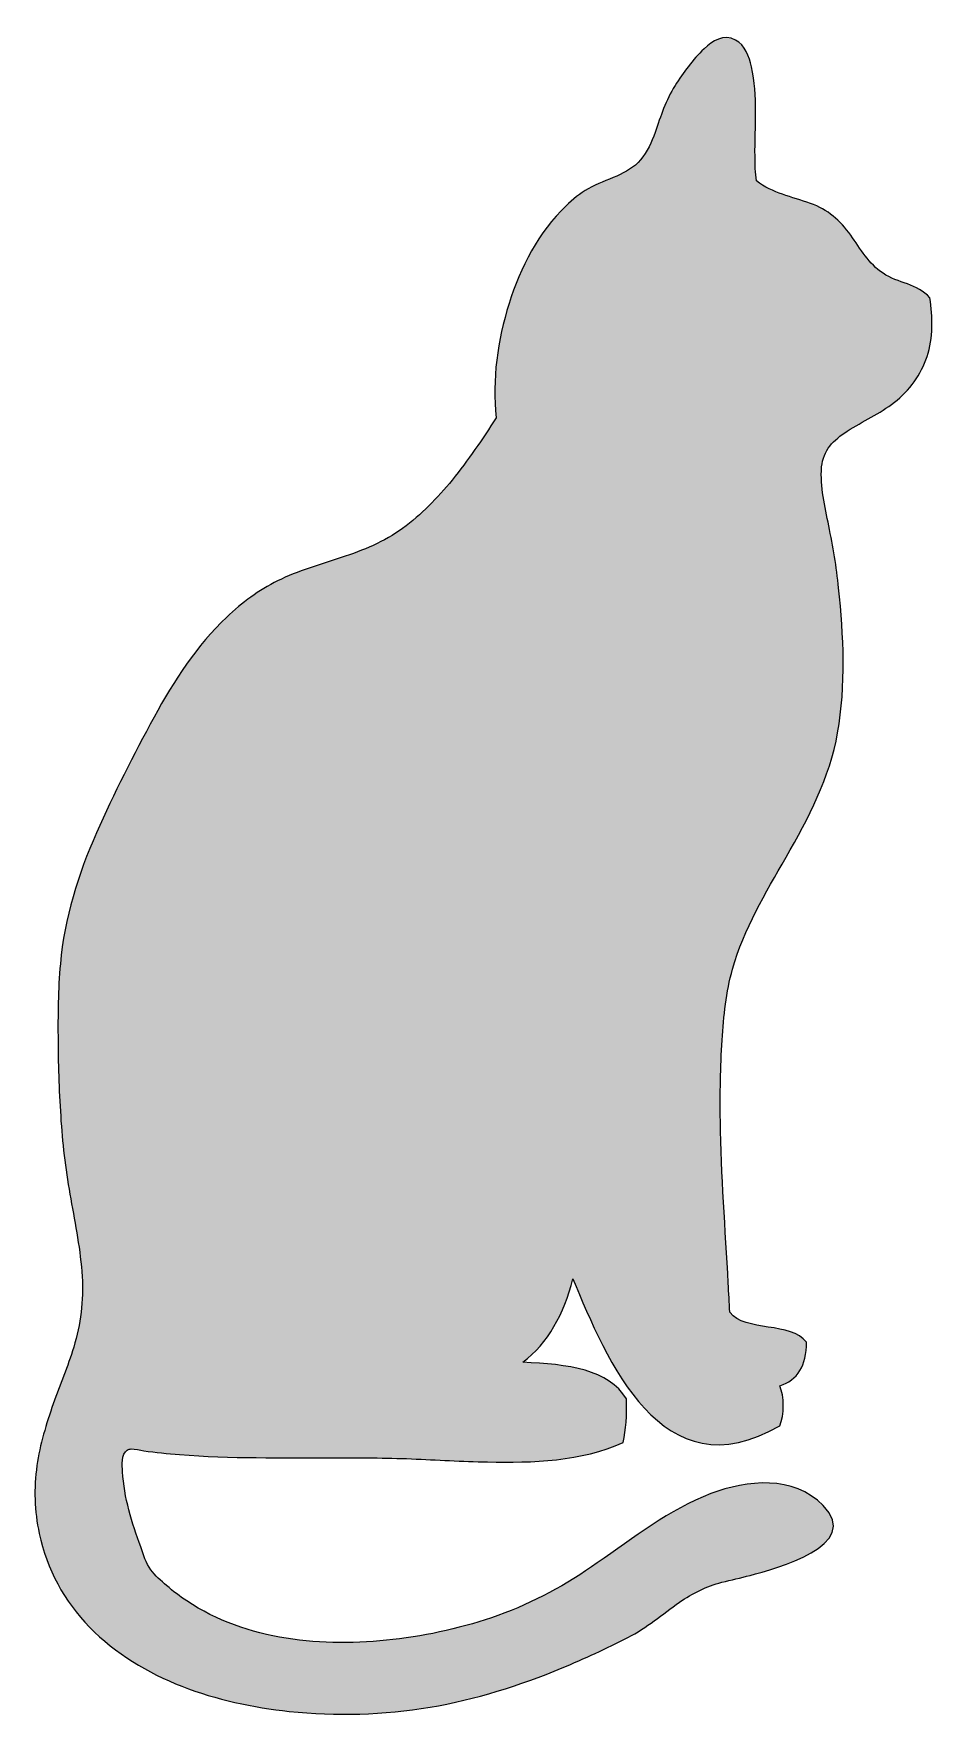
# Model space of a CAD drawing. Header units: inches. Extents: x 0 to 54, y 0 to 102.
import ezdxf

# ---------------------------------------------------------------- set-up
doc = ezdxf.new("R2010")
doc.units = ezdxf.units.IN
doc.header["$MEASUREMENT"] = 0
doc.layers.add('Layer 1', color=7, linetype='Continuous')

msp = doc.modelspace()

# ---------------------------------------------------------------- hatches: boundary and pattern name
at = {"layer": 'Layer 1', "true_color": 0xffffff}
h = msp.add_hatch(color=7, dxfattribs=at)
edge = h.paths.add_edge_path()
edge.add_spline(control_points=[(47.01, 91.55), (48.06, 91.17), (48.81, 90.53), (49.45, 89.63), (50.03, 88.81), (50.55, 87.88), (51.41, 87.32), (52.33, 86.71), (53.48, 86.69), (54.25, 85.84), (54.42, 84.65), (54.46, 83.42), (54.08, 82.27), (53.73, 81.19), (53, 80.2), (52.1, 79.5), (51.22, 78.81), (50.18, 78.36), (49.24, 77.75), (48.41, 77.22), (47.78, 76.59), (47.69, 75.58), (47.59, 74.39), (47.88, 73.18), (48.12, 72.02), (48.38, 70.77), (48.59, 69.53), (48.72, 68.25), (49.02, 65.34), (49.17, 62.37), (48.66, 59.47), (48.17, 56.74), (46.9, 54.32), (45.53, 51.93), (44.28, 49.76), (42.98, 47.59), (42.29, 45.16), (41.89, 43.75), (41.75, 42.31), (41.65, 40.85), (41.55, 39.22), (41.53, 37.58), (41.55, 35.95), (41.6, 32.67), (41.85, 29.4), (42.03, 26.12), (42.06, 25.54), (42.09, 24.95), (42.12, 24.36), (43.06, 23.15), (45.86, 23.79), (46.77, 22.54), (46.76, 21.14), (46.25, 20.24), (45.15, 19.91), (45.43, 19.27), (45.43, 18.13), (45.15, 17.49), (37.99, 13.29), (34.64, 21.53), (32.61, 26.38), (32.06, 24.25), (31.11, 22.5), (29.58, 21.33), (32.3, 21.22), (34.81, 20.89), (35.85, 19.11), (35.91, 18.1), (35.82, 17.25), (35.65, 16.48), (33.11, 15.31), (30.18, 15.24), (27.44, 15.29), (25.9, 15.32), (24.36, 15.41), (22.83, 15.48), (21.24, 15.54), (19.65, 15.55), (18.06, 15.55), (14.96, 15.55), (11.86, 15.49), (8.77, 15.74), (8.04, 15.79), (7.32, 15.87), (6.6, 15.97), (6.35, 16), (6.09, 16.08), (5.83, 16.08), (5.75, 16.08), (5.67, 16.06), (5.6, 16.01), (5.23, 15.77), (5.28, 15.08), (5.31, 14.7), (5.4, 13.15), (5.88, 11.59), (6.41, 10.14), (6.57, 9.68), (6.73, 9.16), (7.02, 8.76), (7.28, 8.41), (7.65, 8.09), (7.98, 7.8), (8.37, 7.46), (8.78, 7.15), (9.21, 6.87), (12.82, 4.45), (17.48, 4.05), (21.7, 4.53), (23.87, 4.77), (26.02, 5.26), (28.07, 5.99), (30.24, 6.77), (32.21, 7.86), (34.09, 9.17), (36.3, 10.71), (38.44, 12.4), (40.97, 13.37), (43.19, 14.21), (45.96, 14.48), (47.78, 12.66), (50.2, 10.22), (44.9, 8.83), (43.35, 8.42), (42.78, 8.27), (42.21, 8.14), (41.64, 8), (40.7, 7.76), (39.86, 7.33), (39.07, 6.79), (38.03, 6.07), (37.08, 5.23), (35.95, 4.66), (34.64, 3.99), (33.31, 3.37), (31.96, 2.81), (29.38, 1.74), (26.7, 0.9), (23.95, 0.43), (21.13, -0.04), (18.26, -0.12), (15.42, 0.18), (11.05, 0.64), (6.46, 2.07), (3.31, 5.28), (1.78, 6.85), (0.71, 8.81), (0.26, 10.96), (-0.03, 12.31), (-0.08, 13.71), (0.12, 15.07), (0.3, 16.35), (0.69, 17.6), (1.11, 18.82), (1.5, 19.97), (2, 21.07), (2.35, 22.24), (2.77, 23.64), (2.95, 25.06), (2.86, 26.53), (2.76, 28.11), (2.45, 29.67), (2.17, 31.23), (1.89, 32.79), (1.69, 34.35), (1.58, 35.94), (1.47, 37.55), (1.41, 39.17), (1.4, 40.79), (1.39, 42.35), (1.4, 43.93), (1.54, 45.48), (1.79, 48.25), (2.61, 50.89), (3.73, 53.41), (4.79, 55.79), (5.97, 58.14), (7.22, 60.42), (8.43, 62.62), (9.8, 64.76), (11.63, 66.49), (12.54, 67.36), (13.58, 68.12), (14.71, 68.68), (15.94, 69.29), (17.27, 69.66), (18.57, 70.09), (19.88, 70.53), (21.18, 71.04), (22.29, 71.86), (23.42, 72.69), (24.4, 73.7), (25.29, 74.79), (26.26, 75.98), (27.12, 77.27), (27.96, 78.56), (27.71, 80.88), (28.04, 83.27), (28.74, 85.48), (29.43, 87.67), (30.52, 89.82), (32.2, 91.41), (32.6, 91.8), (33.05, 92.16), (33.54, 92.44), (34.09, 92.74), (34.69, 92.96), (35.27, 93.21), (35.8, 93.45), (36.33, 93.73), (36.71, 94.19), (37.12, 94.67), (37.38, 95.26), (37.59, 95.85), (37.94, 96.84), (38.23, 97.8), (38.8, 98.69), (39.3, 99.48), (39.87, 100.27), (40.56, 100.91), (41.08, 101.4), (41.75, 101.84), (42.46, 101.45), (43.05, 101.14), (43.3, 100.44), (43.43, 99.83), (43.84, 98.06), (43.63, 96.2), (43.65, 94.41), (43.65, 93.91), (43.66, 93.41), (43.74, 92.91), (44.71, 92.17), (45.88, 91.95), (47.01, 91.55)], knot_values=[0, 0, 0, 0, 1, 1, 1, 2, 2, 2, 3, 3, 3, 4, 4, 4, 5, 5, 5, 6, 6, 6, 7, 7, 7, 8, 8, 8, 9, 9, 9, 10, 10, 10, 11, 11, 11, 12, 12, 12, 13, 13, 13, 14, 14, 14, 15, 15, 15, 16, 16, 16, 17, 17, 17, 18, 18, 18, 19, 19, 19, 20, 20, 20, 21, 21, 21, 22, 22, 22, 23, 23, 23, 24, 24, 24, 25, 25, 25, 26, 26, 26, 27, 27, 27, 28, 28, 28, 29, 29, 29, 30, 30, 30, 31, 31, 31, 32, 32, 32, 33, 33, 33, 34, 34, 34, 35, 35, 35, 36, 36, 36, 37, 37, 37, 38, 38, 38, 39, 39, 39, 40, 40, 40, 41, 41, 41, 42, 42, 42, 43, 43, 43, 44, 44, 44, 45, 45, 45, 46, 46, 46, 47, 47, 47, 48, 48, 48, 49, 49, 49, 50, 50, 50, 51, 51, 51, 52, 52, 52, 53, 53, 53, 54, 54, 54, 55, 55, 55, 56, 56, 56, 57, 57, 57, 58, 58, 58, 59, 59, 59, 60, 60, 60, 61, 61, 61, 62, 62, 62, 63, 63, 63, 64, 64, 64, 65, 65, 65, 66, 66, 66, 67, 67, 67, 68, 68, 68, 69, 69, 69, 70, 70, 70, 71, 71, 71, 72, 72, 72, 73, 73, 73, 74, 74, 74, 75, 75, 75, 76, 76, 76, 77, 77, 77, 78, 78, 78, 78], degree=3, periodic=1)

# ---------------------------------------------------------------- linework, layer by layer
at = {"layer": 'Layer 1', "lineweight": 0}
msp.add_open_spline([(47.01, 91.55), (48.06, 91.17), (48.81, 90.53), (49.45, 89.63), (50.03, 88.81), (50.55, 87.88), (51.41, 87.32), (52.33, 86.71), (53.48, 86.69), (54.25, 85.84), (54.42, 84.65), (54.46, 83.42), (54.08, 82.27), (53.73, 81.19), (53, 80.2), (52.1, 79.5), (51.22, 78.81), (50.18, 78.36), (49.24, 77.75), (48.41, 77.22), (47.78, 76.59), (47.69, 75.58), (47.59, 74.39), (47.88, 73.18), (48.12, 72.02), (48.38, 70.77), (48.59, 69.53), (48.72, 68.25), (49.02, 65.34), (49.17, 62.37), (48.66, 59.47), (48.17, 56.74), (46.9, 54.32), (45.53, 51.93), (44.28, 49.76), (42.98, 47.59), (42.29, 45.16), (41.89, 43.75), (41.75, 42.31), (41.65, 40.85), (41.55, 39.22), (41.53, 37.58), (41.55, 35.95), (41.6, 32.67), (41.85, 29.4), (42.03, 26.12), (42.06, 25.54), (42.09, 24.95), (42.12, 24.36), (43.06, 23.15), (45.86, 23.79), (46.77, 22.54), (46.76, 21.14), (46.25, 20.24), (45.15, 19.91), (45.43, 19.27), (45.43, 18.13), (45.15, 17.49), (37.99, 13.29), (34.64, 21.53), (32.61, 26.38), (32.06, 24.25), (31.11, 22.5), (29.58, 21.33), (32.3, 21.22), (34.81, 20.89), (35.85, 19.11), (35.91, 18.1), (35.82, 17.25), (35.65, 16.48), (33.11, 15.31), (30.18, 15.24), (27.44, 15.29), (25.9, 15.32), (24.36, 15.41), (22.83, 15.48), (21.24, 15.54), (19.65, 15.55), (18.06, 15.55), (14.96, 15.55), (11.86, 15.49), (8.77, 15.74), (8.04, 15.79), (7.32, 15.87), (6.6, 15.97), (6.35, 16), (6.09, 16.08), (5.83, 16.08), (5.75, 16.08), (5.67, 16.06), (5.6, 16.01), (5.23, 15.77), (5.28, 15.08), (5.31, 14.7), (5.4, 13.15), (5.88, 11.59), (6.41, 10.14), (6.57, 9.68), (6.73, 9.16), (7.02, 8.76), (7.28, 8.41), (7.65, 8.09), (7.98, 7.8), (8.37, 7.46), (8.78, 7.15), (9.21, 6.87), (12.82, 4.45), (17.48, 4.05), (21.7, 4.53), (23.87, 4.77), (26.02, 5.26), (28.07, 5.99), (30.24, 6.77), (32.21, 7.86), (34.09, 9.17), (36.3, 10.71), (38.44, 12.4), (40.97, 13.37), (43.19, 14.21), (45.96, 14.48), (47.78, 12.66), (50.2, 10.22), (44.9, 8.83), (43.35, 8.42), (42.78, 8.27), (42.21, 8.14), (41.64, 8), (40.7, 7.76), (39.86, 7.33), (39.07, 6.79), (38.03, 6.07), (37.08, 5.23), (35.95, 4.66), (34.64, 3.99), (33.31, 3.37), (31.96, 2.81), (29.38, 1.74), (26.7, 0.9), (23.95, 0.43), (21.13, -0.04), (18.26, -0.12), (15.42, 0.18), (11.05, 0.64), (6.46, 2.07), (3.31, 5.28), (1.78, 6.85), (0.71, 8.81), (0.26, 10.96), (-0.03, 12.31), (-0.08, 13.71), (0.12, 15.07), (0.3, 16.35), (0.69, 17.6), (1.11, 18.82), (1.5, 19.97), (2, 21.07), (2.35, 22.24), (2.77, 23.64), (2.95, 25.06), (2.86, 26.53), (2.76, 28.11), (2.45, 29.67), (2.17, 31.23), (1.89, 32.79), (1.69, 34.35), (1.58, 35.94), (1.47, 37.55), (1.41, 39.17), (1.4, 40.79), (1.39, 42.35), (1.4, 43.93), (1.54, 45.48), (1.79, 48.25), (2.61, 50.89), (3.73, 53.41), (4.79, 55.79), (5.97, 58.14), (7.22, 60.42), (8.43, 62.62), (9.8, 64.76), (11.63, 66.49), (12.54, 67.36), (13.58, 68.12), (14.71, 68.68), (15.94, 69.29), (17.27, 69.66), (18.57, 70.09), (19.88, 70.53), (21.18, 71.04), (22.29, 71.86), (23.42, 72.69), (24.4, 73.7), (25.29, 74.79), (26.26, 75.98), (27.12, 77.27), (27.96, 78.56), (27.71, 80.88), (28.04, 83.27), (28.74, 85.48), (29.43, 87.67), (30.52, 89.82), (32.2, 91.41), (32.6, 91.8), (33.05, 92.16), (33.54, 92.44), (34.09, 92.74), (34.69, 92.96), (35.27, 93.21), (35.8, 93.45), (36.33, 93.73), (36.71, 94.19), (37.12, 94.67), (37.38, 95.26), (37.59, 95.85), (37.94, 96.84), (38.23, 97.8), (38.8, 98.69), (39.3, 99.48), (39.87, 100.27), (40.56, 100.91), (41.08, 101.4), (41.75, 101.84), (42.46, 101.45), (43.05, 101.14), (43.3, 100.44), (43.43, 99.83), (43.84, 98.06), (43.63, 96.2), (43.65, 94.41), (43.65, 93.91), (43.66, 93.41), (43.74, 92.91), (44.71, 92.17), (45.88, 91.95), (47.01, 91.55)], degree=3, knots=[0, 0, 0, 0, 1, 1, 1, 2, 2, 2, 3, 3, 3, 4, 4, 4, 5, 5, 5, 6, 6, 6, 7, 7, 7, 8, 8, 8, 9, 9, 9, 10, 10, 10, 11, 11, 11, 12, 12, 12, 13, 13, 13, 14, 14, 14, 15, 15, 15, 16, 16, 16, 17, 17, 17, 18, 18, 18, 19, 19, 19, 20, 20, 20, 21, 21, 21, 22, 22, 22, 23, 23, 23, 24, 24, 24, 25, 25, 25, 26, 26, 26, 27, 27, 27, 28, 28, 28, 29, 29, 29, 30, 30, 30, 31, 31, 31, 32, 32, 32, 33, 33, 33, 34, 34, 34, 35, 35, 35, 36, 36, 36, 37, 37, 37, 38, 38, 38, 39, 39, 39, 40, 40, 40, 41, 41, 41, 42, 42, 42, 43, 43, 43, 44, 44, 44, 45, 45, 45, 46, 46, 46, 47, 47, 47, 48, 48, 48, 49, 49, 49, 50, 50, 50, 51, 51, 51, 52, 52, 52, 53, 53, 53, 54, 54, 54, 55, 55, 55, 56, 56, 56, 57, 57, 57, 58, 58, 58, 59, 59, 59, 60, 60, 60, 61, 61, 61, 62, 62, 62, 63, 63, 63, 64, 64, 64, 65, 65, 65, 66, 66, 66, 67, 67, 67, 68, 68, 68, 69, 69, 69, 70, 70, 70, 71, 71, 71, 72, 72, 72, 73, 73, 73, 74, 74, 74, 75, 75, 75, 76, 76, 76, 77, 77, 77, 78, 78, 78, 78], dxfattribs=at)

doc.saveas('drawing.dxf')
